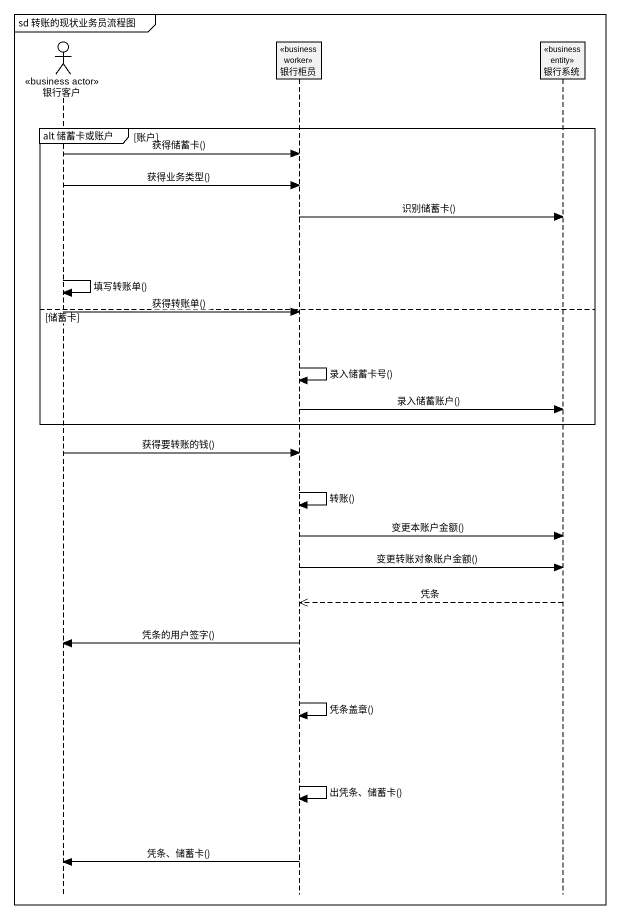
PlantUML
@startuml
mainframe sd 转账的现状业务员流程图
hide footbox
actor 银行客户 <<business actor>>
participant 银行柜员 <<business worker>>
participant 银行系统 <<business entity>>

group alt 储蓄卡或账户 [账户]
  银行客户 -> 银行柜员 : 获得储蓄卡()
  银行客户 -> 银行柜员 : 获得业务类型()
  银行柜员 -> 银行系统 : 识别储蓄卡()
  银行客户 -> 银行客户 : 填写转账单()
else 储蓄卡
  银行客户 -> 银行柜员 : 获得转账单()
  银行柜员 -> 银行柜员 : 录入储蓄卡号()
  银行柜员 -> 银行系统 : 录入储蓄账户()
end
银行客户 -> 银行柜员 : 获得要转账的钱()
银行柜员 -> 银行柜员 : 转账()
银行柜员 -> 银行系统 : 变更本账户金额()
银行柜员 -> 银行系统 : 变更转账对象账户金额()
银行系统 -->> 银行柜员 : 凭条
银行柜员 -> 银行客户 : 凭条的用户签字()
银行柜员 -> 银行柜员 : 凭条盖章()
银行柜员 -> 银行柜员 : 出凭条、储蓄卡()
银行柜员 -> 银行客户 : 凭条、储蓄卡()
@enduml
